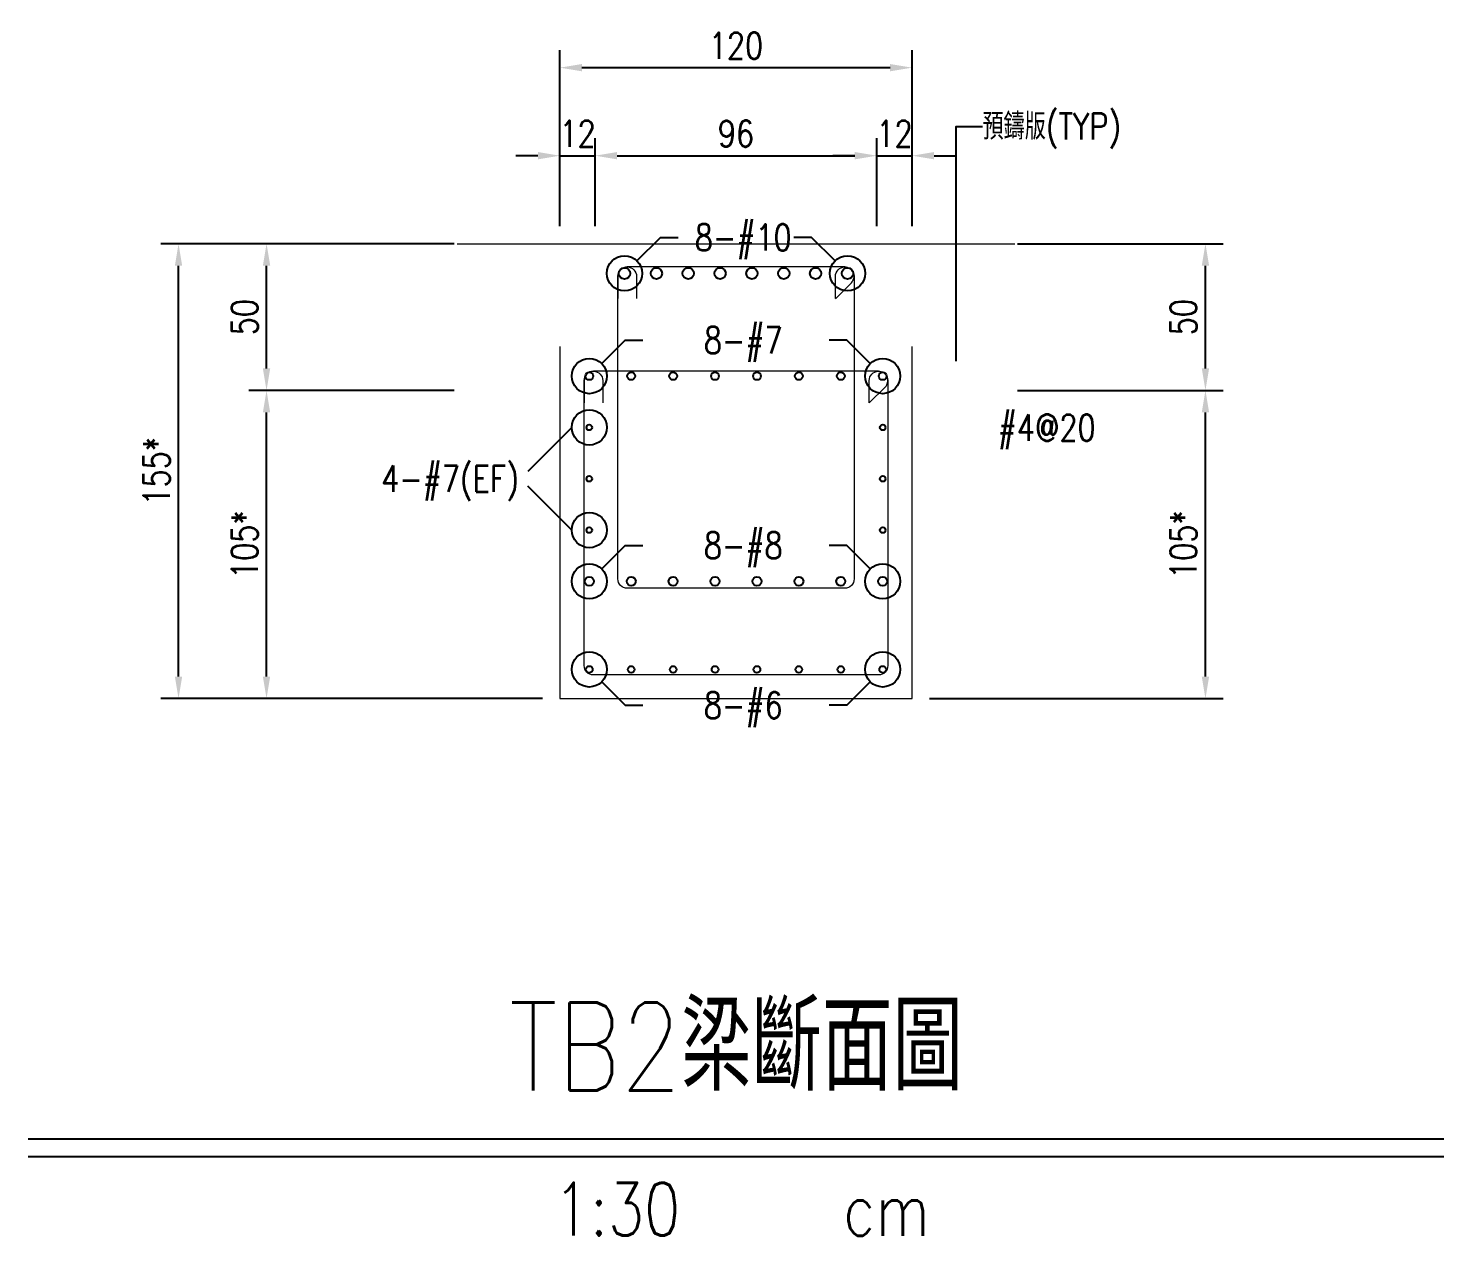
# Model space of a CAD drawing. Extents: x -4754 to 4976, y -19960 to 3841.
# Drawn here: x 4493.4 to 4975.8, y -11880.8 to -11469.4 of the extents above; entities that cross this region are included whole.
import ezdxf
from ezdxf.enums import TextEntityAlignment as Align

# ---------------------------------------------------------------- set-up
doc = ezdxf.new("R2010")
doc.units = 0
doc.header["$LTSCALE"] = 3
doc.layers.get('0').update_dxf_attribs({"linetype": 'CONTINUOUS'})
doc.layers.add('HB_0', color=7, linetype='CONTINUOUS', transparency=0.5)
for name, color, linetype in [('HB_DIM', 1, 'CONTINUOUS'), ('HB_TXT_CTEXT', 2, 'CONTINUOUS'), ('鋼筋', 3, 'CONTINUOUS')]:
    doc.layers.add(name, color=color, linetype=linetype)
doc.styles.get("Standard").update_dxf_attribs({"font": 'ROMANS.shx', "width": 0.8, "bigfont": 'chineset.shx'})
doc.dimstyles.new('30', dxfattribs={"dimscale": 3, "dimtxt": 3, "dimasz": 2.5, "dimexe": 2, "dimexo": 2, "dimgap": 1, "dimtad": 1, "dimdsep": 46, "dimtxsty": 'Standard', "dimcen": 0, "dimclrd": 256, "dimclre": 256, "dimclrt": 2, "dimadec": 0, "dimazin": 0, "dimtfac": 1, "dimtix": 1, "dimtmove": 2, "dimatfit": 3, "dimfxl": 1, "dimtolj": 1, "dimtzin": 0, "dimarcsym": 0})

# ---------------------------------------------------------------- blocks, each defined once
blk = doc.blocks.new('title_beam')
at = {"color": 3, "linetype": 'Continuous'}
blk.add_line((-241.2, 0), (241.2, 0), dxfattribs=at)
at = {"color": 1, "linetype": 'Continuous'}
blk.add_line((-241.2, -6), (241.2, -6), dxfattribs=at)
at = {"color": 3, "linetype": 'Continuous', "width": 0.8}
blk.add_attdef('TITLE', text='', height=30, dxfattribs=at).set_placement((0, 33), align=Align.MIDDLE)
at = {"linetype": 'Continuous', "width": 0.8}
blk.add_attdef('SCALE', text='', height=18, dxfattribs=at).set_placement((-40.57, -24), align=Align.MIDDLE)
blk.add_attdef('CM', (36.47, -33.03), '', height=18, dxfattribs=at)
blk = doc.blocks.new('C')
at = {"color": 3, "linetype": 'Continuous'}
blk.add_circle((0, 0), 1.2, dxfattribs=at)
blk = doc.blocks.new('*D576')
at = {"layer": 'HB_DIM', "linetype": 'Continuous', "lineweight": -2}
for p, q in [((4638.57, -11542.79), (4538.57, -11542.79)), ((4544.57, -11690.29), (4544.57, -11550.29)), ((4668.57, -11697.79), (4538.57, -11697.79))]:
    blk.add_line(p, q, dxfattribs=at)
at = {"layer": 'HB_DIM'}
for points in [[(4545.82, -11550.29), (4543.32, -11550.29), (4544.57, -11542.79)], [(4543.32, -11690.29), (4545.82, -11690.29), (4544.57, -11697.79)]]:
    blk.add_solid(points, dxfattribs=at)
at = {"layer": 'HB_DIM', "color": 2, "linetype": 'Continuous', "insert": (4537.07, -11620.29), "char_height": 9, "attachment_point": 5, "rotation": 90}
blk.add_mtext('\\A1;155*', dxfattribs=at)
blk = doc.blocks.new('*D577')
at = {"layer": 'HB_DIM', "linetype": 'Continuous', "lineweight": -2}
for p, q in [((4638.57, -11592.79), (4568.57, -11592.79)), ((4574.57, -11690.29), (4574.57, -11600.29)), ((4668.57, -11697.79), (4568.57, -11697.79))]:
    blk.add_line(p, q, dxfattribs=at)
at = {"layer": 'HB_DIM'}
for points in [[(4575.82, -11600.29), (4573.32, -11600.29), (4574.57, -11592.79)], [(4573.32, -11690.29), (4575.82, -11690.29), (4574.57, -11697.79)]]:
    blk.add_solid(points, dxfattribs=at)
at = {"layer": 'HB_DIM', "color": 2, "linetype": 'Continuous', "insert": (4567.07, -11645.29), "char_height": 9, "attachment_point": 5, "rotation": 90}
blk.add_mtext('\\A1;105*', dxfattribs=at)
blk = doc.blocks.new('*D578')
at = {"layer": 'HB_DIM', "linetype": 'Continuous', "lineweight": -2}
for p, q in [((4638.57, -11542.79), (4568.57, -11542.79)), ((4574.57, -11585.29), (4574.57, -11550.29)), ((4638.57, -11592.79), (4568.57, -11592.79))]:
    blk.add_line(p, q, dxfattribs=at)
at = {"layer": 'HB_DIM'}
for points in [[(4575.82, -11550.29), (4573.32, -11550.29), (4574.57, -11542.79)], [(4573.32, -11585.29), (4575.82, -11585.29), (4574.57, -11592.79)]]:
    blk.add_solid(points, dxfattribs=at)
at = {"layer": 'HB_DIM', "color": 2, "linetype": 'Continuous', "insert": (4567.07, -11567.79), "char_height": 9, "attachment_point": 5, "rotation": 90}
blk.add_mtext('\\A1;50', dxfattribs=at)
blk = doc.blocks.new('*D579')
at = {"layer": 'HB_DIM', "linetype": 'Continuous', "lineweight": -2}
for p, q in [((4830.57, -11592.79), (4900.57, -11592.79)), ((4894.57, -11690.29), (4894.57, -11600.29)), ((4800.57, -11697.79), (4900.57, -11697.79))]:
    blk.add_line(p, q, dxfattribs=at)
at = {"layer": 'HB_DIM'}
for points in [[(4895.82, -11600.29), (4893.32, -11600.29), (4894.57, -11592.79)], [(4893.32, -11690.29), (4895.82, -11690.29), (4894.57, -11697.79)]]:
    blk.add_solid(points, dxfattribs=at)
at = {"layer": 'HB_DIM', "color": 2, "linetype": 'Continuous', "insert": (4887.07, -11645.29), "char_height": 9, "attachment_point": 5, "rotation": 90}
blk.add_mtext('\\A1;105*', dxfattribs=at)
blk = doc.blocks.new('*D580')
at = {"layer": 'HB_DIM', "linetype": 'Continuous', "lineweight": -2}
for p, q in [((4830.57, -11542.79), (4900.57, -11542.79)), ((4894.57, -11585.29), (4894.57, -11550.29)), ((4830.57, -11592.79), (4900.57, -11592.79))]:
    blk.add_line(p, q, dxfattribs=at)
at = {"layer": 'HB_DIM'}
for points in [[(4895.82, -11550.29), (4893.32, -11550.29), (4894.57, -11542.79)], [(4893.32, -11585.29), (4895.82, -11585.29), (4894.57, -11592.79)]]:
    blk.add_solid(points, dxfattribs=at)
at = {"layer": 'HB_DIM', "color": 2, "linetype": 'Continuous', "insert": (4887.07, -11567.79), "char_height": 9, "attachment_point": 5, "rotation": 90}
blk.add_mtext('\\A1;50', dxfattribs=at)
blk = doc.blocks.new('*D581')
at = {"layer": 'HB_DIM', "linetype": 'Continuous', "lineweight": -2}
for p, q in [((4674.57, -11536.79), (4674.57, -11476.79)), ((4794.57, -11536.79), (4794.57, -11476.79)), ((4682.07, -11482.79), (4787.07, -11482.79))]:
    blk.add_line(p, q, dxfattribs=at)
at = {"layer": 'HB_DIM'}
for points in [[(4682.07, -11481.54), (4682.07, -11484.04), (4674.57, -11482.79)], [(4787.07, -11484.04), (4787.07, -11481.54), (4794.57, -11482.79)]]:
    blk.add_solid(points, dxfattribs=at)
at = {"layer": 'HB_DIM', "color": 2, "linetype": 'Continuous', "insert": (4734.57, -11475.29), "char_height": 9, "attachment_point": 5, "rotation": 0}
blk.add_mtext('\\A1;120', dxfattribs=at)
blk = doc.blocks.new('*D582')
at = {"layer": 'HB_DIM', "linetype": 'Continuous', "lineweight": -2}
for p, q in [((4674.57, -11536.79), (4674.57, -11506.79)), ((4686.57, -11536.79), (4686.57, -11506.79)), ((4667.07, -11512.79), (4659.57, -11512.79)), ((4674.57, -11512.79), (4686.57, -11512.79)), ((4694.07, -11512.79), (4701.57, -11512.79))]:
    blk.add_line(p, q, dxfattribs=at)
at = {"layer": 'HB_DIM'}
for points in [[(4667.07, -11514.04), (4667.07, -11511.54), (4674.57, -11512.79)], [(4694.07, -11511.54), (4694.07, -11514.04), (4686.57, -11512.79)]]:
    blk.add_solid(points, dxfattribs=at)
at = {"layer": 'HB_DIM', "color": 2, "linetype": 'Continuous', "insert": (4680.57, -11505.29), "char_height": 9, "attachment_point": 5, "rotation": 0}
blk.add_mtext('\\A1;12', dxfattribs=at)
blk = doc.blocks.new('*D583')
at = {"layer": 'HB_DIM', "linetype": 'Continuous', "lineweight": -2}
for p, q in [((4686.57, -11536.79), (4686.57, -11506.79)), ((4782.57, -11536.79), (4782.57, -11506.79)), ((4694.07, -11512.79), (4775.07, -11512.79))]:
    blk.add_line(p, q, dxfattribs=at)
at = {"layer": 'HB_DIM'}
for points in [[(4694.07, -11511.54), (4694.07, -11514.04), (4686.57, -11512.79)], [(4775.07, -11514.04), (4775.07, -11511.54), (4782.57, -11512.79)]]:
    blk.add_solid(points, dxfattribs=at)
at = {"layer": 'HB_DIM', "color": 2, "linetype": 'Continuous', "insert": (4734.57, -11505.29), "char_height": 9, "attachment_point": 5, "rotation": 0}
blk.add_mtext('\\A1;96', dxfattribs=at)
blk = doc.blocks.new('*D584')
at = {"layer": 'HB_DIM', "linetype": 'Continuous', "lineweight": -2}
for p, q in [((4782.57, -11536.79), (4782.57, -11506.79)), ((4794.57, -11536.79), (4794.57, -11506.79)), ((4775.07, -11512.79), (4767.57, -11512.79)), ((4782.57, -11512.79), (4794.57, -11512.79)), ((4802.07, -11512.79), (4809.57, -11512.79))]:
    blk.add_line(p, q, dxfattribs=at)
at = {"layer": 'HB_DIM'}
for points in [[(4775.07, -11514.04), (4775.07, -11511.54), (4782.57, -11512.79)], [(4802.07, -11511.54), (4802.07, -11514.04), (4794.57, -11512.79)]]:
    blk.add_solid(points, dxfattribs=at)
at = {"layer": 'HB_DIM', "color": 2, "linetype": 'Continuous', "insert": (4788.57, -11505.29), "char_height": 9, "attachment_point": 5, "rotation": 0}
blk.add_mtext('\\A1;12', dxfattribs=at)
blk = doc.blocks.new('C_Red')
at = {"color": 1, "linetype": 'Continuous'}
blk.add_circle((0, 0), 1.2, dxfattribs=at)

msp = doc.modelspace()

# ---------------------------------------------------------------- linework, layer by layer
at = {"layer": 'HB_0', "lineweight": 5}
msp.add_line((4639.573, -11542.788, 399.995), (4829.573, -11542.788, 399.995), dxfattribs=at)
msp.add_polyline3d([(4674.573, -11577.788, 399.995), (4674.573, -11697.788, 399.995), (4794.573, -11697.788, 399.995), (4794.573, -11577.788, 399.995)], dxfattribs=at)
at = {"layer": 'HB_DIM', "color": 1, "linetype": 'Continuous'}
for points in [[(4809.573, -11582.788), (4809.573, -11502.788), (4818.573, -11502.788)], [(4700.816, -11548.649), (4708.816, -11540.649), (4714.816, -11540.649)], [(4768.331, -11548.649), (4760.331, -11540.649), (4754.331, -11540.649)], [(4688.816, -11583.646), (4696.816, -11575.646), (4702.816, -11575.646)], [(4780.331, -11583.646), (4772.331, -11575.646), (4766.331, -11575.646)], [(4678.573, -11605.392), (4663.573, -11620.392)], [(4678.573, -11640.376), (4663.573, -11625.376)], [(4688.816, -11653.576), (4696.816, -11645.576), (4702.816, -11645.576)], [(4780.331, -11653.576), (4772.331, -11645.576), (4766.331, -11645.576)], [(4688.816, -11692.091), (4696.816, -11700.091), (4702.816, -11700.091)], [(4780.331, -11692.091), (4772.331, -11700.091), (4766.331, -11700.091)]]:
    msp.add_lwpolyline(points, dxfattribs=at)
for points in [[(4774.818, -11605.458, 0, 1.25, 0), (4781.818, -11605.458, 0, 0, 0), (4814.818, -11605.458, 0, 0, 0), (4823.818, -11605.458, 0, 0, 0)], [(4786.318, -11605.458, 0, 1.25, 0), (4793.318, -11605.458, 0, 0, 0), (4814.818, -11605.458, 0, 0, 0), (4823.818, -11605.458, 0, 0, 0)]]:
    msp.add_lwpolyline(points, format="xyseb", dxfattribs=at)
at = {"layer": '鋼筋', "lineweight": 5}
for p, q in [((4771.643, -11550.707, 373.064), (4697.503, -11550.707, 373.064)), ((4694.328, -11553.882, 373.08), (4694.328, -11561.502, 373.119)), ((4694.328, -11657.028, 372.329), (4694.328, -11553.888, 371.81)), ((4700.678, -11553.888, 371.81), (4700.678, -11561.508, 371.849)), ((4768.468, -11561.508, 371.849), (4768.468, -11553.888, 371.81)), ((4768.5, -11561.515, 373.119), (4773.888, -11556.127, 373.092)), ((4774.818, -11553.888, 371.81), (4774.818, -11657.028, 372.329)), ((4783.143, -11586.251, 370.703), (4686.003, -11586.251, 370.703)), ((4682.828, -11589.426, 370.719), (4682.828, -11597.046, 370.757)), ((4682.828, -11686.57, 369.938), (4682.828, -11589.432, 369.449)), ((4689.178, -11589.432, 369.449), (4689.178, -11597.052, 369.487)), ((4779.968, -11597.052, 369.487), (4779.968, -11589.432, 369.449)), ((4780, -11597.059, 370.758), (4785.388, -11591.671, 370.73)), ((4786.318, -11589.432, 369.449), (4786.318, -11686.57, 369.938)), ((4771.643, -11660.203, 372.345), (4697.503, -11660.203, 372.345)), ((4783.143, -11689.745, 369.954), (4686.003, -11689.745, 369.954))]:
    msp.add_line(p, q, dxfattribs=at)
at = {"layer": '鋼筋', "lineweight": 5, "extrusion": (1.23285e-18, 0.005033, 0.999987)}
for centre in [(4697.503, -11555.613, 314.919), (4686.003, -11591.145, 312.379)]:
    msp.add_arc(centre, 3.175, 90, 180, dxfattribs=at)
at = {"layer": '鋼筋', "lineweight": 5, "extrusion": (-1.23285e-18, -0.005033, -0.999987)}
for centre, start, end in [((-4697.503, -11555.613, -313.649), 0, 180), ((-4771.643, -11555.613, -313.649), 0, 180), ((-4686.003, -11591.145, -311.109), 0, 180), ((-4783.143, -11591.145, -311.109), 0, 180), ((-4697.503, -11658.754, -313.649), 270, 0), ((-4771.643, -11658.754, -313.649), 180, 270), ((-4686.003, -11688.284, -311.109), 270, 0), ((-4783.143, -11688.284, -311.109), 180, 270)]:
    msp.add_arc(centre, 3.175, start, end, dxfattribs=at)
at = {"layer": '鋼筋', "lineweight": 5, "extrusion": (1.30104e-18, 0.005033, 0.999987)}
for centre in [(4771.643, -11555.613, 314.919), (4783.143, -11591.145, 312.379)]:
    msp.add_arc(centre, 3.175, 315, 90, dxfattribs=at)

# ---------------------------------------------------------------- block references
at = {"layer": 'HB_DIM', "linetype": 'Continuous', "xscale": 5, "yscale": 5, "zscale": 5}
for p in [(4696.573, -11552.891, 379.556), (4772.573, -11552.891, 379.556), (4684.573, -11587.889, 379.671), (4784.573, -11587.889, 379.671), (4684.573, -11605.392, 377.53), (4684.573, -11640.376, 377.706), (4684.573, -11657.819, 384.859), (4784.573, -11657.819, 384.859), (4684.573, -11687.848, 381.226), (4784.573, -11687.848, 381.226)]:
    msp.add_blockref('C_Red', p, dxfattribs=at)
at = {"layer": 'HB_TXT_CTEXT', "linetype": 'Continuous'}
msp.add_blockref('title_beam', (4734.573, -11847.788, 399.995), dxfattribs=at).add_auto_attribs({'TITLE': 'TB2梁斷面圖', 'SCALE': '1:30', 'CM': 'cm'})
at = {"layer": '鋼筋', "linetype": 'Continuous'}
for p, xscale, yscale, zscale in [((4696.573, -11552.891, 379.556), 1.61, 1.61, 1.61), ((4707.431, -11552.891, 379.556), 1.61, 1.61, 1.61), ((4718.288, -11552.891, 379.556), 1.61, 1.61, 1.61), ((4729.145, -11552.891, 379.556), 1.61, 1.61, 1.61), ((4740.002, -11552.891, 379.556), 1.61, 1.61, 1.61), ((4750.859, -11552.891, 379.556), 1.61, 1.61, 1.61), ((4761.716, -11552.891, 379.556), 1.61, 1.61, 1.61), ((4772.573, -11552.891, 379.556), 1.61, 1.61, 1.61), ((4684.573, -11587.889, 379.671), 1.11, 1.11, 1.11), ((4698.859, -11587.889, 379.671), 1.11, 1.11, 1.11), ((4713.145, -11587.889, 379.671), 1.11, 1.11, 1.11), ((4727.431, -11587.889, 379.671), 1.11, 1.11, 1.11), ((4741.716, -11587.889, 379.671), 1.11, 1.11, 1.11), ((4756.002, -11587.889, 379.671), 1.11, 1.11, 1.11), ((4770.288, -11587.889, 379.671), 1.11, 1.11, 1.11), ((4784.573, -11587.889, 379.671), 1.11, 1.11, 1.11), ((4684.573, -11605.392, 377.53), 0.795, 0.795, 0.795), ((4784.573, -11605.392, 377.53), 0.795, 0.795, 0.795), ((4684.573, -11622.884, 377.618), 0.795, 0.795, 0.795), ((4784.573, -11622.884, 377.618), 0.795, 0.795, 0.795), ((4684.573, -11640.376, 377.706), 0.795, 0.795, 0.795), ((4784.573, -11640.376, 377.706), 0.795, 0.795, 0.795), ((4684.573, -11657.819, 384.859), 1.27, 1.27, 1.27), ((4698.859, -11657.819, 384.859), 1.27, 1.27, 1.27), ((4713.145, -11657.819, 384.859), 1.27, 1.27, 1.27), ((4727.431, -11657.819, 384.859), 1.27, 1.27, 1.27), ((4741.716, -11657.819, 384.859), 1.27, 1.27, 1.27), ((4756.002, -11657.819, 384.859), 1.27, 1.27, 1.27), ((4770.288, -11657.819, 384.859), 1.27, 1.27, 1.27), ((4784.573, -11657.819, 384.859), 1.27, 1.27, 1.27), ((4684.573, -11687.848, 381.226), 0.955, 0.955, 0.955), ((4698.859, -11687.848, 381.226), 0.955, 0.955, 0.955), ((4713.145, -11687.848, 381.226), 0.955, 0.955, 0.955), ((4727.431, -11687.848, 381.226), 0.955, 0.955, 0.955), ((4741.716, -11687.848, 381.226), 0.955, 0.955, 0.955), ((4756.002, -11687.848, 381.226), 0.955, 0.955, 0.955), ((4770.288, -11687.848, 381.226), 0.955, 0.955, 0.955), ((4784.573, -11687.848, 381.226), 0.955, 0.955, 0.955)]:
    msp.add_blockref('C', p, dxfattribs=dict(at, xscale=xscale, yscale=yscale, zscale=zscale))

# ---------------------------------------------------------------- texts
at = {"layer": 'HB_TXT_CTEXT', "linetype": 'Continuous', "width": 0.8}
for s, p in [('預鑄版(TYP)', (4818.573, -11502.788, 399.995)), ('#4@20', (4823.818, -11605.458, 372.07))]:
    msp.add_text(s, height=9, dxfattribs=at).set_placement(p, align=Align.MIDDLE_LEFT)
for s, p in [(' 8-#10', (4734.573, -11540.649, 379.556)), (' 8-#7', (4734.573, -11575.646, 379.671)), (' 8-#8', (4734.573, -11645.576, 384.859)), (' 8-#6', (4734.573, -11700.091, 381.226))]:
    msp.add_text(s, height=9, dxfattribs=at).set_placement(p, align=Align.MIDDLE_CENTER)
msp.add_text(' 4-#7(EF)', height=9, dxfattribs=at).set_placement((4660.573, -11622.884, 377.53), align=Align.MIDDLE_RIGHT)

# ---------------------------------------------------------------- dimensions: what is measured, and where the dimension line sits
at = {"layer": 'HB_DIM', "linetype": 'Continuous'}
for base, p1, p2, angle, override, picture, middle in [((4794.573, -11482.788), (4674.573, -11542.788, 399.995), (4794.573, -11542.788, 399.995), 0, {"dimdec": 0, "dimpost": '<>'}, '*D581', (4734.573, -11475.288)), ((4686.573, -11512.788), (4674.573, -11542.788, 399.995), (4686.573, -11542.788, 399.995), 0, {"dimdec": 0, "dimpost": '<>'}, '*D582', (4680.573, -11505.288)), ((4782.573, -11512.788), (4686.573, -11542.788, 399.995), (4782.573, -11542.788, 399.995), 0, {"dimdec": 0, "dimpost": '<>'}, '*D583', (4734.573, -11505.288)), ((4794.573, -11512.788), (4782.573, -11542.788, 399.995), (4794.573, -11542.788, 399.995), 0, {"dimdec": 0, "dimpost": '<>'}, '*D584', (4788.573, -11505.288)), ((4574.573, -11542.788), (4644.573, -11592.788, 399.995), (4644.573, -11542.788, 399.995), 90, {"dimtad": 4, "dimdec": 0, "dimpost": '<>'}, '*D578', (4567.073, -11567.788)), ((4894.573, -11542.788), (4824.573, -11592.788, 399.995), (4824.573, -11542.788, 399.995), 90, {"dimtad": 4, "dimdec": 0, "dimpost": '<>'}, '*D580', (4887.073, -11567.788))]:
    dim = msp.add_linear_dim(base=base, p1=p1, p2=p2, angle=angle, dimstyle='30', override=override, dxfattribs=at)
    dim.commit()
    dim.dimension.update_dxf_attribs({"geometry": picture, "text_midpoint": middle})
for base, p1, p2, picture, middle in [((4544.573, -11542.788), (4674.573, -11697.788, 399.995), (4644.573, -11542.788, 399.995), '*D576', (4537.073, -11620.288)), ((4574.573, -11592.788), (4674.573, -11697.788, 399.995), (4644.573, -11592.788, 399.995), '*D577', (4567.073, -11645.288)), ((4894.573, -11592.788), (4794.573, -11697.788, 399.995), (4824.573, -11592.788, 399.995), '*D579', (4887.073, -11645.288))]:
    dim = msp.add_linear_dim(base=base, p1=p1, p2=p2, angle=90, text='<>*', dimstyle='30', override={"dimtad": 4, "dimdec": 0, "dimpost": '<>'}, dxfattribs=at)
    dim.commit()
    dim.dimension.update_dxf_attribs({"geometry": picture, "text_midpoint": middle})

doc.saveas('drawing.dxf')
